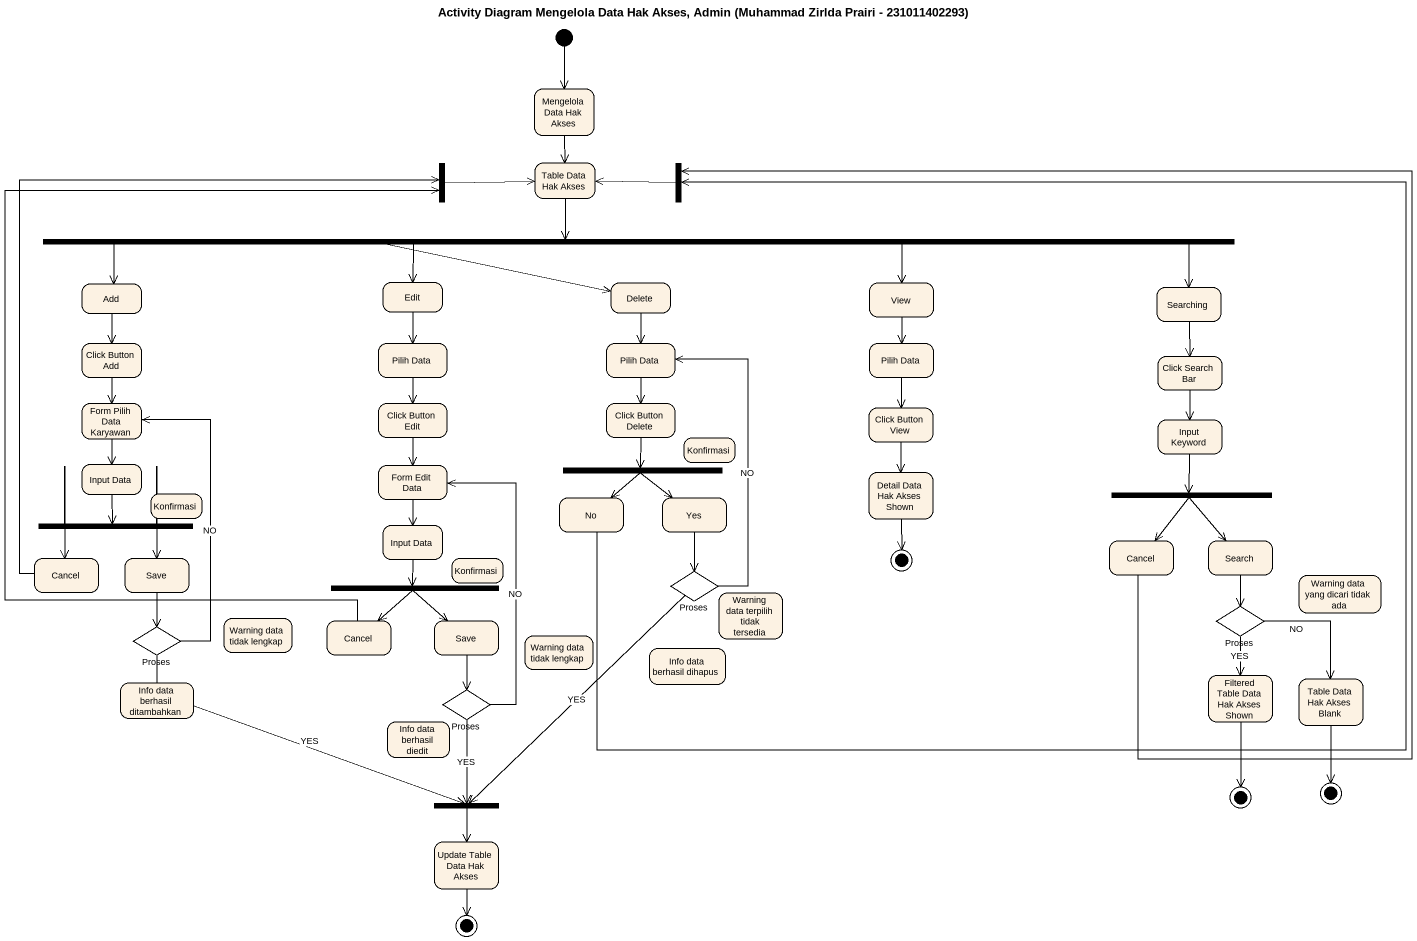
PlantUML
@startuml
title Activity Diagram Mengelola Data Hak Akses, Admin (Muhammad Zirlda Prairi - 231011402293)
hide empty description
state "Mengelola Data Hak Akses" as Mengelola_Data_Hak_Akses
state fork1 <<join>>
state "Table Data Hak Akses" as Table_Data_Hak_Akses
state fork2 <<join>>
state fork3 <<fork>>
state Add
state Edit
state Delete
state View
state Searching
state "Click Button Add" as Click_Button_Add
state "Pilih Data" as Pilih_Data
state "Pilih Data" as Pilih_Data_2
state "Pilih Data" as Pilih_Data_3
state "Click Search Bar" as Click_Search_Bar
state "Form Pilih Data Karyawan" as Form_Pilih_Data_Karyawan
state "Click Button Edit" as Click_Button_Edit
state "Click Button Delete" as Click_Button_Delete
state "Click Button View" as Click_Button_View
state "Input Keyword" as Input_Keyword
state "Input Data" as Input_Data
state "Form Edit Data" as Form_Edit_Data
state fork4 <<fork>>
state Konfirmasi
state "Konfirmasi" as Konfirmasi_2
state No
state Yes
state "Detail Data Hak Akses Shown" as Detail_Data_Hak_Akses_Shown
state fork5 <<fork>>
state fork6 <<fork>>
state "Input Data" as Input_Data_2
state Cancel
state Search
state "Cancel" as Cancel_2
state Save
state fork7 <<fork>>
state "Konfirmasi" as Konfirmasi_3
state Proses <<choice>>
state final1 <<end>>
state "Warning data yang dicari tidak ada" as Warning_data_yang_dicari
state "Warning data tidak lengkap" as Warning_data_tidak_lengkap
state "Cancel" as Cancel_3
state "Save" as Save_2
state "Warning data terpilih tidak tersedia" as Warning_data_terpilih_tidak
state "Proses" as Proses_2 <<choice>>
state "Proses" as Proses_3 <<choice>>
state "Warning data tidak lengkap" as Warning_data_tidak_lengkap_2
state "Info data berhasil dihapus" as Info_data_berhasil_dihapus
state "Info data berhasil ditambahkan" as Info_data_berhasil
state "Proses" as Proses_4 <<choice>>
state "Filtered Table Data Hak Akses Shown" as Filtered_Table_Data_Hak
state "Table Data Hak Akses Blank" as Table_Data_Hak_Akses_Blank
state "Info data berhasil diedit" as Info_data_berhasil_diedit
state fork8 <<join>>
state final2 <<end>>
state final3 <<end>>
state "Update Table Data Hak Akses" as Update_Table_Data_Hak_Akses
state final4 <<end>>
[*] --> Mengelola_Data_Hak_Akses
Mengelola_Data_Hak_Akses --> Table_Data_Hak_Akses
fork1 -right-> Table_Data_Hak_Akses
Table_Data_Hak_Akses --> fork3
fork2 -left-> Table_Data_Hak_Akses
fork3 -left-> Add
fork3 -left-> Edit
fork3 --> Delete
fork3 -right-> View
fork3 -right-> Searching
Add --> Click_Button_Add
Edit --> Pilih_Data
Delete --> Pilih_Data_2
View --> Pilih_Data_3
Searching --> Click_Search_Bar
Click_Button_Add --> Form_Pilih_Data_Karyawan
Pilih_Data --> Click_Button_Edit
Pilih_Data_2 --> Click_Button_Delete
Pilih_Data_3 --> Click_Button_View
Click_Search_Bar --> Input_Keyword
Form_Pilih_Data_Karyawan --> Input_Data
Click_Button_Edit --> Form_Edit_Data
Click_Button_Delete --> fork4
Click_Button_View --> Detail_Data_Hak_Akses_Shown
Input_Keyword --> fork5
Input_Data --> fork6
Form_Edit_Data --> Input_Data_2
fork4 --> No
fork4 --> Yes
No -up-> fork2
Yes --> Proses
Detail_Data_Hak_Akses_Shown --> final1
fork5 --> Cancel
fork5 --> Search
fork6 --> Cancel_2
fork6 --> Save
Input_Data_2 --> fork7
Cancel -up-> fork2
Search --> Proses_2
Cancel_2 -up-> fork1
Save --> Proses_3
fork7 --> Cancel_3
fork7 --> Save_2
Proses -up-> Pilih_Data_2 : NO
Proses --> fork8 : YES
Cancel_3 -up-> fork1
Save_2 --> Proses_4
Proses_2 --> Filtered_Table_Data_Hak : YES
Proses_2 --> Table_Data_Hak_Akses_Blank : NO
Proses_3 -up-> Form_Pilih_Data_Karyawan : NO
Proses_3 -right-> fork8 : YES
Proses_4 -up-> Form_Edit_Data : NO
Proses_4 --> fork8 : YES
Filtered_Table_Data_Hak --> final2
Table_Data_Hak_Akses_Blank --> final3
fork8 --> Update_Table_Data_Hak_Akses
Update_Table_Data_Hak_Akses --> final4
@enduml
